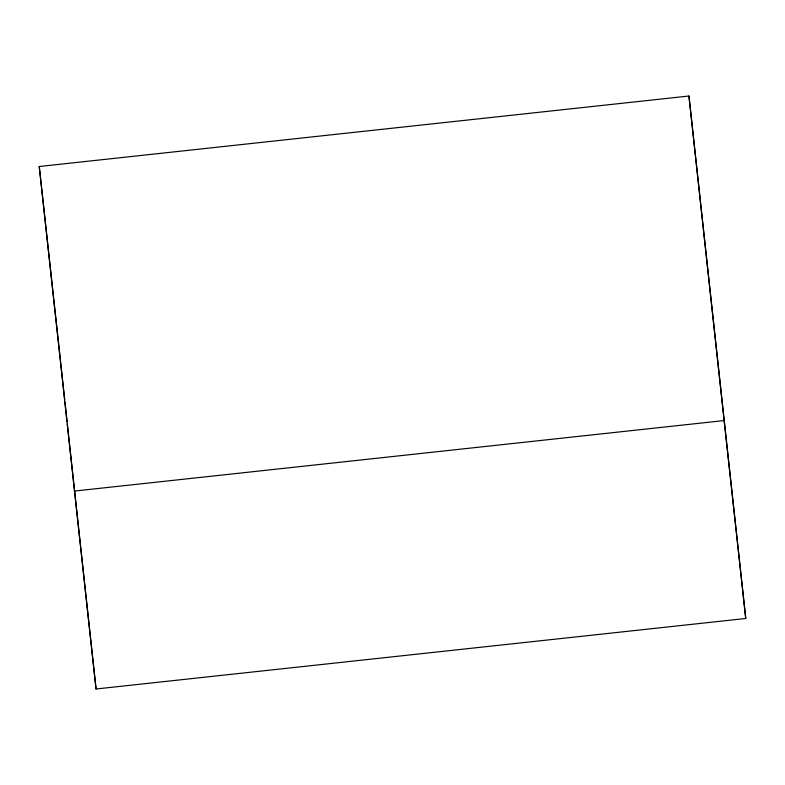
<?xml version="1.0" encoding="UTF-8"?>
<svg xmlns="http://www.w3.org/2000/svg" width="785" height="785" viewBox="0 0 785 785"><rect width="100%" height="100%" fill="white"/><g stroke="black" fill="none" stroke-linecap="round" stroke-linejoin="round"><path stroke-width="1.18" d="M39.25 166.508L688.955 96.015L745.75 618.492L96.045 688.985L39.25 166.508L60.877 364.436M74.418 491.067L724.123 420.564L745.75 618.492M688.955 96.015L724.123 420.564M61.004 365.643L64.694 399.683M64.959 402.116L67.068 421.565M67.333 423.998L96.045 688.985"/></g></svg>
